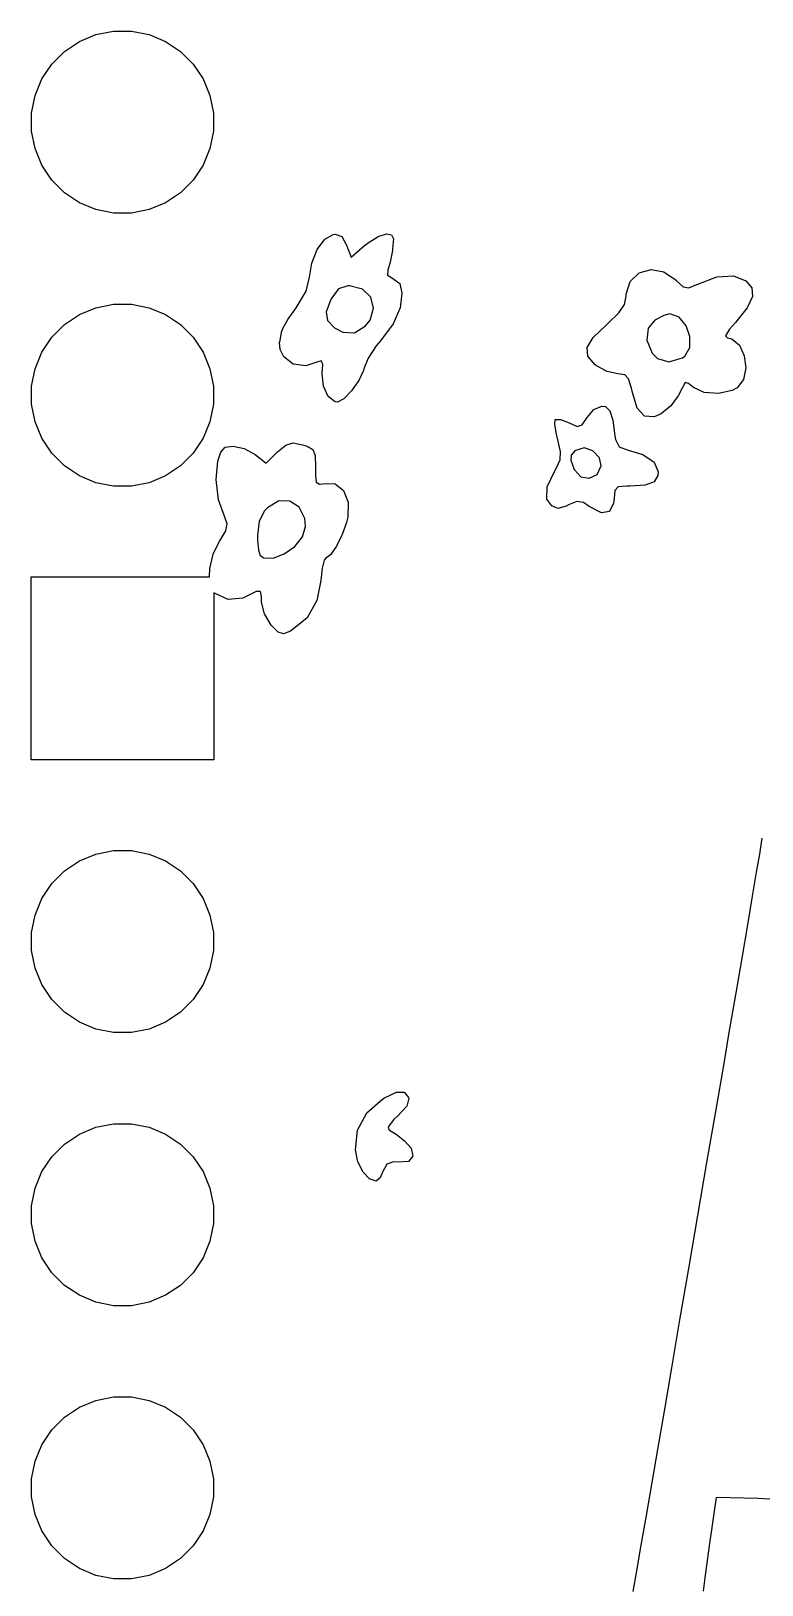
# Model space of a CAD drawing. Header units: millimetres. Extents: x 50.8 to 70.2, y -80.5 to -30.
# Drawn here: x 50.76 to 57.55, y -70.37 to -55.92 of the extents above; entities that cross this region are included whole.
import ezdxf

# ---------------------------------------------------------------- set-up
doc = ezdxf.new("R2010")
doc.units = ezdxf.units.MM
doc.layers.add('B.Mask', color=4, linetype='CONTINUOUS', true_color=0x02ffee)

msp = doc.modelspace()

# ---------------------------------------------------------------- linework, layer by layer
at = {"layer": 'B.Mask', "linetype": 'CONTINUOUS'}
for p, q in [((51.070766, -56.112941), (51.209313, -56.020367)), ((51.209313, -56.020367), (51.363258, -55.956601)), ((51.363258, -55.956601), (51.526685, -55.924093)), ((51.526685, -55.924093), (51.693315, -55.924093)), ((51.693315, -55.924093), (51.856742, -55.956601)), ((51.856742, -55.956601), (52.010687, -56.020367)), ((52.010687, -56.020367), (52.149234, -56.112941)), ((50.952941, -56.230766), (51.070766, -56.112941)), ((52.149234, -56.112941), (52.267059, -56.230766)), ((50.860367, -56.369313), (50.952941, -56.230766)), ((52.267059, -56.230766), (52.359633, -56.369313)), ((50.796601, -56.523258), (50.860367, -56.369313)), ((52.359633, -56.369313), (52.423399, -56.523258)), ((50.764093, -56.686685), (50.796601, -56.523258)), ((52.423399, -56.523258), (52.455907, -56.686685)), ((50.764093, -56.853315), (50.764093, -56.686685)), ((52.455907, -56.686685), (52.455907, -56.853315)), ((50.796601, -57.016742), (50.764093, -56.853315)), ((52.455907, -56.853315), (52.423399, -57.016742)), ((50.860367, -57.170687), (50.796601, -57.016742)), ((52.423399, -57.016742), (52.359633, -57.170687)), ((50.952941, -57.309234), (50.860367, -57.170687)), ((52.359633, -57.170687), (52.267059, -57.309234)), ((51.070766, -57.427059), (50.952941, -57.309234)), ((52.267059, -57.309234), (52.149234, -57.427059)), ((51.209313, -57.519633), (51.070766, -57.427059)), ((52.149234, -57.427059), (52.010687, -57.519633)), ((51.363258, -57.583399), (51.209313, -57.519633)), ((51.526685, -57.615907), (51.363258, -57.583399)), ((51.693315, -57.615907), (51.526685, -57.615907)), ((51.856742, -57.583399), (51.693315, -57.615907)), ((52.010687, -57.519633), (51.856742, -57.583399)), ((53.421101, -57.9564), (53.492176, -57.860253)), ((53.492176, -57.860253), (53.569745, -57.81553)), ((53.569745, -57.81553), (53.587097, -57.813798)), ((53.587097, -57.813798), (53.648574, -57.835022)), ((53.648574, -57.835022), (53.693835, -57.915462)), ((53.693835, -57.915462), (53.736154, -58.027578)), ((53.736154, -58.027578), (53.860575, -57.918335)), ((53.860575, -57.918335), (53.892802, -57.892057)), ((53.892802, -57.892057), (53.987728, -57.832761)), ((53.987728, -57.832761), (54.063091, -57.809091)), ((54.063091, -57.809091), (54.112128, -57.817514)), ((54.112128, -57.817514), (54.129314, -57.857168)), ((54.129314, -57.857168), (54.12133, -57.948754)), ((53.349267, -58.211111), (53.369229, -58.081171)), ((53.369229, -58.081171), (53.421101, -57.9564)), ((54.098496, -58.072432), (54.077077, -58.148698)), ((54.118976, -57.964626), (54.098496, -58.072432)), ((54.12133, -57.948754), (54.118976, -57.964626)), ((53.31859, -58.343562), (53.349267, -58.211111)), ((54.077077, -58.148698), (54.073999, -58.193519)), ((54.073999, -58.193519), (54.129272, -58.229009)), ((56.32961, -58.251531), (56.412888, -58.173012)), ((56.412888, -58.173012), (56.523784, -58.140999)), ((56.523784, -58.140999), (56.644193, -58.161319)), ((56.644193, -58.161319), (56.756008, -58.239799)), ((56.957604, -58.276872), (57.136993, -58.208964)), ((57.136993, -58.208964), (57.289607, -58.198531)), ((57.289607, -58.198531), (57.406023, -58.246276)), ((53.224134, -58.498802), (53.31859, -58.343562)), ((53.617876, -58.320473), (53.555062, -58.403136)), ((53.704132, -58.293618), (53.617876, -58.320473)), ((53.719997, -58.293255), (53.704132, -58.293618)), ((53.840608, -58.322839), (53.719997, -58.293255)), ((53.918133, -58.398716), (53.840608, -58.322839)), ((54.129272, -58.229009), (54.131727, -58.229671)), ((54.131727, -58.229671), (54.189111, -58.270912)), ((54.189111, -58.270912), (54.205865, -58.361831)), ((54.205865, -58.361831), (54.190317, -58.498479)), ((56.291477, -58.389297), (56.292057, -58.370729)), ((56.292057, -58.370729), (56.32961, -58.251531)), ((56.756008, -58.239799), (56.758795, -58.242802)), ((56.758795, -58.242802), (56.822571, -58.302738)), ((56.822571, -58.302738), (56.874999, -58.312799)), ((56.874999, -58.312799), (56.951045, -58.280235)), ((56.951045, -58.280235), (56.957604, -58.276872)), ((57.406023, -58.246276), (57.460234, -58.310815)), ((57.460234, -58.310815), (57.466995, -58.392879)), ((51.209313, -58.560367), (51.363258, -58.496601)), ((51.363258, -58.496601), (51.526685, -58.464093)), ((51.526685, -58.464093), (51.693315, -58.464093)), ((51.693315, -58.464093), (51.856742, -58.496601)), ((51.856742, -58.496601), (52.010687, -58.560367)), ((53.147755, -58.606629), (53.218915, -58.505684)), ((53.218915, -58.505684), (53.224134, -58.498802)), ((53.54644, -58.420143), (53.504336, -58.534456)), ((53.555062, -58.403136), (53.54644, -58.420143)), ((53.912668, -58.612091), (53.944757, -58.501571)), ((53.944757, -58.501571), (53.918133, -58.398716)), ((54.190317, -58.498479), (54.127583, -58.646187)), ((56.223785, -58.545309), (56.276547, -58.465982)), ((56.276547, -58.465982), (56.291477, -58.389297)), ((57.41693, -58.496857), (57.307539, -58.632563)), ((57.466995, -58.392879), (57.41693, -58.496857)), ((50.952941, -58.770766), (51.070766, -58.652941)), ((51.070766, -58.652941), (51.209313, -58.560367)), ((52.010687, -58.560367), (52.149234, -58.652941)), ((52.149234, -58.652941), (52.267059, -58.770766)), ((53.100409, -58.688638), (53.147755, -58.606629)), ((53.504336, -58.534456), (53.51528, -58.615566)), ((53.51528, -58.615566), (53.581014, -58.682199)), ((53.870674, -58.665689), (53.912668, -58.612091)), ((54.127583, -58.646187), (54.007354, -58.803405)), ((55.986044, -58.774256), (56.10526, -58.658445)), ((56.10526, -58.658445), (56.121195, -58.644615)), ((56.121195, -58.644615), (56.223785, -58.545309)), ((56.560486, -58.611936), (56.496594, -58.686744)), ((56.642034, -58.568012), (56.560486, -58.611936)), ((56.697216, -58.553959), (56.642034, -58.568012)), ((56.784905, -58.585211), (56.697216, -58.553959)), ((56.849596, -58.663419), (56.784905, -58.585211)), ((57.307539, -58.632563), (57.252813, -58.696856)), ((50.860367, -58.909313), (50.952941, -58.770766)), ((52.267059, -58.770766), (52.359633, -58.909313)), ((53.069422, -58.82121), (53.075622, -58.802482)), ((53.075622, -58.802482), (53.088563, -58.723864)), ((53.088563, -58.723864), (53.100409, -58.688638)), ((53.581014, -58.682199), (53.657834, -58.724079)), ((53.657834, -58.724079), (53.767781, -58.731175)), ((53.767781, -58.731175), (53.870674, -58.665689)), ((54.007354, -58.803405), (53.968207, -58.851037)), ((55.930827, -58.866782), (55.986044, -58.774256)), ((56.496594, -58.686744), (56.483348, -58.796726)), ((56.483348, -58.796726), (56.53569, -58.918106)), ((56.884542, -58.765261), (56.849596, -58.663419)), ((56.882998, -58.867416), (56.884542, -58.765261)), ((57.252813, -58.696856), (57.216325, -58.757845)), ((57.216325, -58.757845), (57.234757, -58.77742)), ((57.234757, -58.77742), (57.27642, -58.785542)), ((57.27642, -58.785542), (57.345855, -58.844774)), ((50.796601, -59.063258), (50.860367, -58.909313)), ((52.359633, -58.909313), (52.423399, -59.063258)), ((53.074735, -58.886307), (53.069422, -58.82121)), ((53.108777, -58.954608), (53.074735, -58.886307)), ((53.968207, -58.851037), (53.894979, -58.964587)), ((55.937178, -58.94643), (55.930827, -58.866782)), ((56.002667, -59.023608), (55.937178, -58.94643)), ((56.53569, -58.918106), (56.584385, -58.967766)), ((56.815352, -58.962326), (56.838216, -58.946561)), ((56.838216, -58.946561), (56.882998, -58.867416)), ((57.345855, -58.844774), (57.389982, -58.942512)), ((57.389982, -58.942512), (57.404352, -59.056164)), ((50.764093, -59.226685), (50.796601, -59.063258)), ((52.423399, -59.063258), (52.455907, -59.226685)), ((53.197303, -59.02201), (53.108777, -58.954608)), ((53.315566, -59.03608), (53.197303, -59.02201)), ((53.417559, -59.004195), (53.315566, -59.03608)), ((53.45793, -58.991406), (53.417559, -59.004195)), ((53.472177, -59.022676), (53.45793, -58.991406)), ((53.467636, -59.109925), (53.472177, -59.022676)), ((53.849916, -59.080157), (53.805986, -59.173825)), ((53.854355, -59.06334), (53.849916, -59.080157)), ((53.894979, -58.964587), (53.854355, -59.06334)), ((56.017193, -59.03542), (56.002667, -59.023608)), ((56.117083, -59.090352), (56.017193, -59.03542)), ((56.215789, -59.11261), (56.117083, -59.090352)), ((56.584385, -58.967766), (56.68965, -58.998953)), ((56.68965, -58.998953), (56.815352, -58.962326)), ((57.404352, -59.056164), (57.384516, -59.163141)), ((50.764093, -59.393315), (50.764093, -59.226685)), ((52.455907, -59.226685), (52.455907, -59.393315)), ((53.477306, -59.227262), (53.467636, -59.109925)), ((53.521396, -59.321786), (53.477306, -59.227262)), ((53.767781, -59.228032), (53.738709, -59.26928)), ((53.805986, -59.173825), (53.767781, -59.228032)), ((56.278772, -59.120779), (56.215789, -59.11261)), ((56.315779, -59.158109), (56.278772, -59.120779)), ((56.341754, -59.243834), (56.315779, -59.158109)), ((56.815944, -59.236787), (56.774745, -59.316534)), ((56.839821, -59.19179), (56.815944, -59.236787)), ((56.840607, -59.190429), (56.839821, -59.19179)), ((56.870942, -59.200178), (56.840607, -59.190429)), ((56.918027, -59.236983), (56.870942, -59.200178)), ((57.019116, -59.285489), (56.918027, -59.236983)), ((57.384516, -59.163141), (57.326024, -59.24085)), ((53.587858, -59.370816), (53.521396, -59.321786)), ((53.607552, -59.373314), (53.587858, -59.370816)), ((53.666445, -59.343462), (53.607552, -59.373314)), ((53.738709, -59.26928), (53.666445, -59.343462)), ((56.35043, -59.285911), (56.341754, -59.243834)), ((56.395815, -59.430857), (56.35043, -59.285911)), ((56.774745, -59.316534), (56.707491, -59.408732)), ((57.150428, -59.295549), (57.019116, -59.285489)), ((57.278195, -59.266842), (57.150428, -59.295549)), ((57.326024, -59.24085), (57.278195, -59.266842)), ((50.796601, -59.556742), (50.764093, -59.393315)), ((52.455907, -59.393315), (52.423399, -59.556742)), ((55.88293, -59.586151), (55.929457, -59.516194)), ((55.929457, -59.516194), (55.991641, -59.442454)), ((55.991641, -59.442454), (56.065593, -59.410557)), ((56.065593, -59.410557), (56.101343, -59.416319)), ((56.101343, -59.416319), (56.142258, -59.454854)), ((56.142258, -59.454854), (56.16924, -59.541152)), ((56.462306, -59.505489), (56.395815, -59.430857)), ((56.552304, -59.511596), (56.462306, -59.505489)), ((56.616782, -59.48413), (56.552304, -59.511596)), ((56.68965, -59.423562), (56.616782, -59.48413)), ((56.707491, -59.408732), (56.68965, -59.423562)), ((50.860367, -59.710687), (50.796601, -59.556742)), ((52.423399, -59.556742), (52.359633, -59.710687)), ((55.628717, -59.581399), (55.632275, -59.535956)), ((55.644242, -59.671979), (55.628717, -59.581399)), ((55.632275, -59.535956), (55.633633, -59.534846)), ((55.633633, -59.534846), (55.681411, -59.537187)), ((55.681411, -59.537187), (55.761273, -59.568173)), ((55.761273, -59.568173), (55.837798, -59.600091)), ((55.837798, -59.600091), (55.88293, -59.586151)), ((56.16924, -59.541152), (56.188175, -59.688558)), ((50.952941, -59.849234), (50.860367, -59.710687)), ((52.359633, -59.710687), (52.267059, -59.849234)), ((52.523427, -59.840119), (52.565336, -59.793799)), ((52.565336, -59.793799), (52.638055, -59.782991)), ((52.638055, -59.782991), (52.638192, -59.782992)), ((52.638192, -59.782992), (52.742036, -59.806265)), ((52.742036, -59.806265), (52.843903, -59.862104)), ((53.052495, -59.837731), (53.128728, -59.773621)), ((53.128728, -59.773621), (53.195232, -59.753112)), ((53.195232, -59.753112), (53.282821, -59.769905)), ((53.282821, -59.769905), (53.326925, -59.783789)), ((53.326925, -59.783789), (53.379711, -59.814814)), ((53.379711, -59.814814), (53.400363, -59.871474)), ((55.657497, -59.724051), (55.644242, -59.671979)), ((55.683019, -59.834195), (55.657497, -59.724051)), ((55.900581, -59.798703), (55.821785, -59.823694)), ((55.98366, -59.826258), (55.900581, -59.798703)), ((56.188175, -59.688558), (56.192804, -59.723223)), ((56.192804, -59.723223), (56.226765, -59.78976)), ((56.226765, -59.78976), (56.310117, -59.821754)), ((51.070766, -59.967059), (50.952941, -59.849234)), ((52.267059, -59.849234), (52.149234, -59.967059)), ((52.479545, -60.094387), (52.49631, -59.922654)), ((52.49631, -59.922654), (52.523427, -59.840119)), ((52.843903, -59.862104), (52.944478, -59.941217)), ((52.944478, -59.941217), (53.052495, -59.837731)), ((53.400363, -59.871474), (53.402939, -59.978141)), ((55.641624, -59.991346), (55.679064, -59.911056)), ((55.679064, -59.911056), (55.683019, -59.834195)), ((55.780607, -59.867278), (55.778946, -59.914425)), ((55.778946, -59.914425), (55.809417, -59.999641)), ((55.816516, -59.828095), (55.780607, -59.867278)), ((55.821785, -59.823694), (55.816516, -59.828095)), ((56.045084, -59.890826), (55.98366, -59.826258)), ((56.060541, -59.966704), (56.045084, -59.890826)), ((56.310117, -59.821754), (56.447807, -59.862018)), ((56.447807, -59.862018), (56.553837, -59.931528)), ((56.553837, -59.931528), (56.589443, -60.022399)), ((51.209313, -60.059633), (51.070766, -59.967059)), ((51.363258, -60.123399), (51.209313, -60.059633)), ((52.010687, -60.059633), (51.856742, -60.123399)), ((52.149234, -59.967059), (52.010687, -60.059633)), ((52.503827, -60.283193), (52.479545, -60.094387)), ((53.402939, -59.978141), (53.402737, -60.052432)), ((53.402737, -60.052432), (53.411233, -60.118316)), ((55.558772, -60.162664), (55.625393, -60.018151)), ((55.625393, -60.018151), (55.641624, -59.991346)), ((55.809417, -59.999641), (55.810746, -60.002848)), ((55.810746, -60.002848), (55.869673, -60.067576)), ((55.869673, -60.067576), (55.949446, -60.080702)), ((55.949446, -60.080702), (56.022317, -60.045865)), ((56.022317, -60.045865), (56.060541, -59.966704)), ((56.586641, -60.056216), (56.552329, -60.115384)), ((56.589443, -60.022399), (56.586641, -60.056216)), ((51.526685, -60.155907), (51.363258, -60.123399)), ((51.693315, -60.155907), (51.526685, -60.155907)), ((51.856742, -60.123399), (51.693315, -60.155907)), ((53.411233, -60.118316), (53.440493, -60.138492)), ((53.440493, -60.138492), (53.501902, -60.130485)), ((53.501902, -60.130485), (53.58768, -60.135456)), ((53.58768, -60.135456), (53.665305, -60.196126)), ((53.665305, -60.196126), (53.707069, -60.303508)), ((55.55631, -60.275141), (55.558772, -60.162664)), ((56.185739, -60.195416), (56.179765, -60.268325)), ((56.218031, -60.163387), (56.185739, -60.195416)), ((56.298201, -60.155557), (56.218031, -60.163387)), ((56.325693, -60.155426), (56.298201, -60.155557)), ((56.469363, -60.146428), (56.325693, -60.155426)), ((56.552329, -60.115384), (56.469363, -60.146428)), ((52.561959, -60.444088), (52.503827, -60.283193)), ((52.930997, -60.386608), (52.879428, -60.482303)), ((52.958831, -60.356258), (52.930997, -60.386608)), ((53.062327, -60.293066), (52.958831, -60.356258)), ((53.165388, -60.294314), (53.062327, -60.293066)), ((53.251378, -60.351742), (53.165388, -60.294314)), ((53.303662, -60.457087), (53.251378, -60.351742)), ((53.707069, -60.303508), (53.704128, -60.443898)), ((55.600003, -60.339576), (55.55631, -60.275141)), ((55.656941, -60.363622), (55.600003, -60.339576)), ((55.734479, -60.340918), (55.656941, -60.363622)), ((55.756406, -60.329892), (55.734479, -60.340918)), ((55.834179, -60.297631), (55.756406, -60.329892)), ((55.895099, -60.307699), (55.834179, -60.297631)), ((55.949446, -60.343413), (55.895099, -60.307699)), ((55.961046, -60.351036), (55.949446, -60.343413)), ((56.064326, -60.403132), (55.961046, -60.351036)), ((56.138354, -60.390193), (56.064326, -60.403132)), ((56.176257, -60.314818), (56.138354, -60.390193)), ((56.179765, -60.268325), (56.176257, -60.314818)), ((52.584261, -60.506648), (52.561959, -60.444088)), ((52.570725, -60.570487), (52.584261, -60.506648)), ((52.879428, -60.482303), (52.865103, -60.613068)), ((53.2836, -60.62657), (53.312023, -60.531667)), ((53.312023, -60.531667), (53.303662, -60.457087)), ((53.692628, -60.492125), (53.651607, -60.60519)), ((53.704128, -60.443898), (53.692628, -60.492125)), ((52.453358, -60.787822), (52.512615, -60.666884)), ((52.512615, -60.666884), (52.515301, -60.662922)), ((52.515301, -60.662922), (52.570725, -60.570487)), ((52.865103, -60.613068), (52.865959, -60.656333)), ((52.865959, -60.656333), (52.874734, -60.751434)), ((53.211167, -60.715323), (53.2836, -60.62657)), ((53.651607, -60.60519), (53.59797, -60.713124)), ((52.421479, -60.922254), (52.453358, -60.787822)), ((52.874734, -60.751434), (52.889932, -60.800978)), ((52.889932, -60.800978), (52.922388, -60.821819)), ((52.922388, -60.821819), (53.011304, -60.825234)), ((53.011304, -60.825234), (53.113983, -60.78564)), ((53.113983, -60.78564), (53.211167, -60.715323)), ((53.499815, -60.825807), (53.485955, -60.844596)), ((53.543459, -60.793978), (53.499815, -60.825807)), ((53.59797, -60.713124), (53.543459, -60.793978)), ((52.420143, -61), (52.421479, -60.922254)), ((53.467275, -60.919557), (53.453106, -61.03219)), ((53.485955, -60.844596), (53.467275, -60.919557)), ((50.76, -62.7), (50.76, -61)), ((50.76, -61), (52.420143, -61)), ((53.453106, -61.03219), (53.417111, -61.217494)), ((52.464736, -61.151879), (52.46, -61.146858)), ((52.46, -61.146858), (52.46, -62.7)), ((52.591279, -61.210728), (52.464736, -61.151879)), ((52.727592, -61.196581), (52.591279, -61.210728)), ((52.76694, -61.179139), (52.727592, -61.196581)), ((52.853183, -61.136595), (52.76694, -61.179139)), ((52.89184, -61.134924), (52.853183, -61.136595)), ((52.901996, -61.181772), (52.89184, -61.134924)), ((52.902346, -61.233407), (52.901996, -61.181772)), ((52.92906, -61.343483), (52.902346, -61.233407)), ((53.417111, -61.217494), (53.328188, -61.380103)), ((52.99328, -61.447557), (52.92906, -61.343483)), ((53.328188, -61.380103), (53.185189, -61.496188)), ((53.011304, -61.466255), (52.99328, -61.447557)), ((53.057417, -61.514091), (53.011304, -61.466255)), ((53.106353, -61.530216), (53.057417, -61.514091)), ((53.171245, -61.503828), (53.106353, -61.530216)), ((53.185189, -61.496188), (53.171245, -61.503828)), ((52.46, -62.7), (50.76, -62.7)), ((57.551613, -63.469345), (57.557771, -63.427676)), ((51.363258, -63.576601), (51.526685, -63.544093)), ((51.526685, -63.544093), (51.693315, -63.544093)), ((51.693315, -63.544093), (51.856742, -63.576601)), ((57.533896, -63.577721), (57.551613, -63.469345)), ((51.070766, -63.732941), (51.209313, -63.640367)), ((51.209313, -63.640367), (51.363258, -63.576601)), ((51.856742, -63.576601), (52.010687, -63.640367)), ((52.010687, -63.640367), (52.149234, -63.732941)), ((57.505754, -63.746115), (57.533896, -63.577721)), ((50.860367, -63.989313), (50.952941, -63.850766)), ((50.952941, -63.850766), (51.070766, -63.732941)), ((52.149234, -63.732941), (52.267059, -63.850766)), ((52.267059, -63.850766), (52.359633, -63.989313)), ((57.468324, -63.967837), (57.505754, -63.746115)), ((50.796601, -64.143258), (50.860367, -63.989313)), ((52.359633, -63.989313), (52.423399, -64.143258)), ((57.422741, -64.236197), (57.468324, -63.967837)), ((50.764093, -64.306685), (50.796601, -64.143258)), ((52.423399, -64.143258), (52.455907, -64.306685)), ((57.37014, -64.544505), (57.422741, -64.236197)), ((50.764093, -64.473315), (50.764093, -64.306685)), ((52.455907, -64.306685), (52.455907, -64.473315)), ((50.796601, -64.636742), (50.764093, -64.473315)), ((52.455907, -64.473315), (52.423399, -64.636742)), ((57.311657, -64.886071), (57.37014, -64.544505)), ((50.860367, -64.790687), (50.796601, -64.636742)), ((52.423399, -64.636742), (52.359633, -64.790687)), ((50.952941, -64.929234), (50.860367, -64.790687)), ((52.359633, -64.790687), (52.267059, -64.929234)), ((51.070766, -65.047059), (50.952941, -64.929234)), ((52.267059, -64.929234), (52.149234, -65.047059)), ((57.248426, -65.254206), (57.311657, -64.886071)), ((51.209313, -65.139633), (51.070766, -65.047059)), ((51.363258, -65.203399), (51.209313, -65.139633)), ((52.010687, -65.139633), (51.856742, -65.203399)), ((52.149234, -65.047059), (52.010687, -65.139633)), ((51.526685, -65.235907), (51.363258, -65.203399)), ((51.693315, -65.235907), (51.526685, -65.235907)), ((51.856742, -65.203399), (51.693315, -65.235907)), ((57.202209, -65.522617), (57.248426, -65.254206)), ((57.125272, -65.969412), (57.202209, -65.522617)), ((53.88124, -65.9816), (54.030983, -65.852027)), ((54.030983, -65.852027), (54.046626, -65.842629)), ((54.046626, -65.842629), (54.157484, -65.789561)), ((54.157484, -65.789561), (54.228092, -65.789139)), ((54.228092, -65.789139), (54.269117, -65.840863)), ((54.271244, -65.847615), (54.253063, -65.919724)), ((54.269117, -65.840863), (54.271244, -65.847615)), ((53.795301, -66.143605), (53.88124, -65.9816)), ((54.166822, -66.015097), (54.133746, -66.046108)), ((54.253063, -65.919724), (54.166822, -66.015097)), ((57.043334, -66.446011), (57.125272, -65.969412)), ((51.209313, -66.180367), (51.363258, -66.116601)), ((51.363258, -66.116601), (51.526685, -66.084093)), ((51.526685, -66.084093), (51.693315, -66.084093)), ((51.693315, -66.084093), (51.856742, -66.116601)), ((51.856742, -66.116601), (52.010687, -66.180367)), ((53.777224, -66.327767), (53.795301, -66.143605)), ((54.133746, -66.046108), (54.081035, -66.111905)), ((54.081035, -66.111905), (54.088618, -66.143567)), ((54.088618, -66.143567), (54.091151, -66.144476)), ((54.091151, -66.144476), (54.153225, -66.180953)), ((50.952941, -66.390766), (51.070766, -66.272941)), ((51.070766, -66.272941), (51.209313, -66.180367)), ((52.010687, -66.180367), (52.149234, -66.272941)), ((52.149234, -66.272941), (52.267059, -66.390766)), ((54.153225, -66.180953), (54.233224, -66.24279)), ((54.233224, -66.24279), (54.293288, -66.312077)), ((54.293288, -66.312077), (54.310318, -66.386356)), ((50.860367, -66.529313), (50.952941, -66.390766)), ((52.267059, -66.390766), (52.359633, -66.529313)), ((53.799042, -66.43939), (53.777224, -66.327767)), ((53.846158, -66.535248), (53.799042, -66.43939)), ((54.06839, -66.458562), (54.027358, -66.533825)), ((54.129272, -66.438237), (54.06839, -66.458562)), ((54.173622, -66.44235), (54.129272, -66.438237)), ((54.268949, -66.434739), (54.173622, -66.44235)), ((54.310318, -66.386356), (54.268949, -66.434739)), ((56.958934, -66.93761), (57.043334, -66.446011)), ((50.796601, -66.683258), (50.860367, -66.529313)), ((52.359633, -66.529313), (52.423399, -66.683258)), ((53.909671, -66.599456), (53.846158, -66.535248)), ((53.91104, -66.600205), (53.909671, -66.599456)), ((53.967995, -66.619193), (53.91104, -66.600205)), ((54.004305, -66.587201), (53.967995, -66.619193)), ((54.027358, -66.533825), (54.004305, -66.587201)), ((50.764093, -66.846685), (50.796601, -66.683258)), ((52.423399, -66.683258), (52.455907, -66.846685)), ((50.764093, -67.013315), (50.764093, -66.846685)), ((52.455907, -66.846685), (52.455907, -67.013315)), ((50.796601, -67.176742), (50.764093, -67.013315)), ((52.455907, -67.013315), (52.423399, -67.176742)), ((56.874607, -67.429409), (56.958934, -66.93761)), ((50.860367, -67.330687), (50.796601, -67.176742)), ((52.423399, -67.176742), (52.359633, -67.330687)), ((50.952941, -67.469234), (50.860367, -67.330687)), ((51.070766, -67.587059), (50.952941, -67.469234)), ((52.267059, -67.469234), (52.149234, -67.587059)), ((52.359633, -67.330687), (52.267059, -67.469234)), ((56.792889, -67.906604), (56.874607, -67.429409)), ((51.209313, -67.679633), (51.070766, -67.587059)), ((52.149234, -67.587059), (52.010687, -67.679633)), ((51.363258, -67.743399), (51.209313, -67.679633)), ((51.526685, -67.775907), (51.363258, -67.743399)), ((51.856742, -67.743399), (51.693315, -67.775907)), ((52.010687, -67.679633), (51.856742, -67.743399)), ((51.693315, -67.775907), (51.526685, -67.775907)), ((56.716318, -68.354394), (56.792889, -67.906604)), ((56.64743, -68.757975), (56.716318, -68.354394)), ((51.363258, -68.656601), (51.526685, -68.624093)), ((51.526685, -68.624093), (51.693315, -68.624093)), ((51.693315, -68.624093), (51.856742, -68.656601)), ((51.070766, -68.812941), (51.209313, -68.720367)), ((51.209313, -68.720367), (51.363258, -68.656601)), ((51.856742, -68.656601), (52.010687, -68.720367)), ((52.010687, -68.720367), (52.149234, -68.812941)), ((56.590241, -69.093842), (56.64743, -68.757975)), ((50.952941, -68.930766), (51.070766, -68.812941)), ((52.149234, -68.812941), (52.267059, -68.930766)), ((50.860367, -69.069313), (50.952941, -68.930766)), ((52.267059, -68.930766), (52.359633, -69.069313)), ((50.796601, -69.223258), (50.860367, -69.069313)), ((52.359633, -69.069313), (52.423399, -69.223258)), ((56.534296, -69.42127), (56.590241, -69.093842)), ((50.764093, -69.386685), (50.796601, -69.223258)), ((52.423399, -69.223258), (52.455907, -69.386685)), ((50.764093, -69.553315), (50.764093, -69.386685)), ((52.455907, -69.386685), (52.455907, -69.553315)), ((56.481524, -69.726927), (56.534296, -69.42127)), ((50.796601, -69.716742), (50.764093, -69.553315)), ((52.455907, -69.553315), (52.423399, -69.716742)), ((57.129472, -69.559384), (57.067112, -69.987684)), ((57.520528, -69.569561), (57.129472, -69.559384)), ((57.682398, -69.576987), (57.520528, -69.569561)), ((50.860367, -69.870687), (50.796601, -69.716742)), ((52.423399, -69.716742), (52.359633, -69.870687)), ((56.433355, -70.002755), (56.481524, -69.726927)), ((50.952941, -70.009234), (50.860367, -69.870687)), ((52.359633, -69.870687), (52.267059, -70.009234)), ((51.070766, -70.127059), (50.952941, -70.009234)), ((52.267059, -70.009234), (52.149234, -70.127059)), ((56.391222, -70.240699), (56.433355, -70.002755)), ((57.067112, -69.987684), (57.044852, -70.144614)), ((51.209313, -70.219633), (51.070766, -70.127059)), ((52.149234, -70.127059), (52.010687, -70.219633)), ((57.044852, -70.144614), (57.023373, -70.305295)), ((51.363258, -70.283399), (51.209313, -70.219633)), ((51.526685, -70.315907), (51.363258, -70.283399)), ((51.693315, -70.315907), (51.526685, -70.315907)), ((51.856742, -70.283399), (51.693315, -70.315907)), ((52.010687, -70.219633), (51.856742, -70.283399)), ((56.356555, -70.432703), (56.391222, -70.240699)), ((57.023373, -70.305295), (57.008286, -70.429044))]:
    msp.add_line(p, q, dxfattribs=at)

doc.saveas('drawing.dxf')
